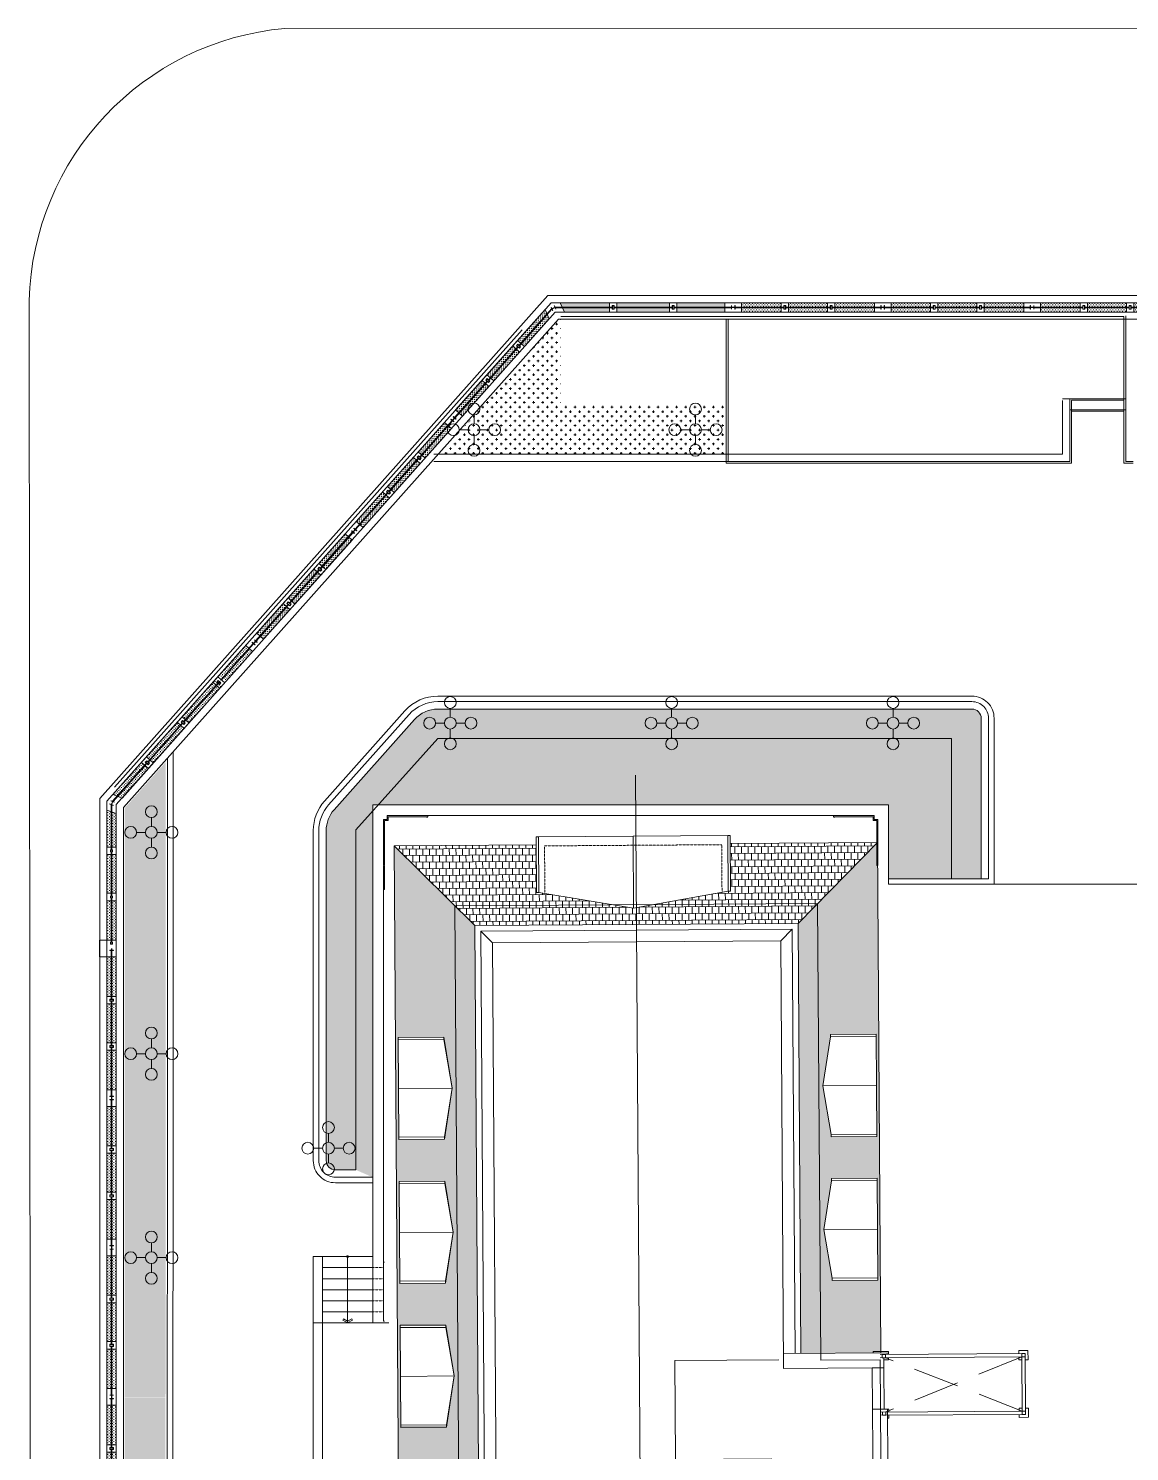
# Model space of a CAD drawing. Header units: millimetres. Extents: x 930469 to 1523124, y -120375 to 411163.
# Drawn here: x 1300053 to 1329892, y 191168 to 229740 of the extents above; entities that cross this region are included whole.
import ezdxf

# ---------------------------------------------------------------- set-up
doc = ezdxf.new("R2010")
doc.units = ezdxf.units.MM
for name, pattern in [('XREF HIEN TRANG$0$DASHED', [1.13, 0.75, -0.38]), ('Xref Mat bang mai$0$HIDDEN', [0.375, 0.25, -0.125]), ('Xref Mat bang tang 1$0$DASHED2', [0.375, 0.25, -0.125])]:
    doc.linetypes.add(name, pattern=pattern)
doc.layers.get('0').update_dxf_attribs({"color": 8, "lineweight": 0})
doc.layers.get('Defpoints').update_dxf_attribs({"color": 8, "lineweight": 0})
for name, color, linetype, lineweight in [('DANCU', 8, 'Continuous', 0), ('GIAOTHONG', 8, 'Continuous', 0), ('XREF HIEN TRANG$0$CONGNGAM', 8, 'XREF HIEN TRANG$0$DASHED', 0), ('Xref Landscape 2020 05 04$0$$0$KT-Tuong', 8, 'Continuous', 0), ('Xref Landscape 2020 05 04$0$A1-DIM', 8, 'Continuous', 0), ('Xref Landscape 2020 05 04$0$cay', 8, 'Continuous', 0), ('Xref Landscape 2020 05 04$0$CDC-E-Lighting', 8, 'Continuous', 0), ('Xref Landscape 2020 05 04$0$KT-Tuong', 8, 'Continuous', 0), ('Xref Landscape 2020 05 04$0$MANH', 8, 'Continuous', 0), ('Xref Landscape 2020 05 04$0$NSV - Hatch', 8, 'Continuous', 0), ('Xref Landscape 2020 05 04$0$THAY', 8, 'Continuous', 0), ('Xref Landscape 2020 05 04$0$tree', 8, 'Continuous', 0), ('Xref Landscape 2020 05 04$0$Xref Landscape$0$THAY', 8, 'Continuous', 0), ('Xref Mat bang mai$0$HATCH', 8, 'Continuous', 0), ('Xref Mat bang mai$0$KT-NetKhuat', 8, 'Xref Mat bang mai$0$HIDDEN', 0), ('Xref Mat bang mai$0$MANH', 8, 'Continuous', 0), ('Xref Mat bang mai$0$NETTHAY', 8, 'Continuous', 0), ('Xref Mat bang tang 1$0$A-THAY', 8, 'Continuous', 0), ('Xref Mat bang tang 1$0$KHUAT', 8, 'Xref Mat bang tang 1$0$DASHED2', 0), ('Xref Mat bang tang 1$0$Ky hieu', 8, 'Continuous', 0), ('Xref mat dung 1$0$hoan thien', 8, 'Continuous', 0), ('Xref mat dung 1$0$MANH', 8, 'Continuous', 0), ('Xref MBTHANGBONGOAINHA COTE SAN VUON$0$hoan thien', 8, 'Continuous', 0), ('Xref MBTHANGBONGOAINHA COTE SAN VUON$0$NSV - Hatch', 8, 'Continuous', 0), ('Xref MBTHANGBONGOAINHA COTE SAN VUON$0$THAY', 8, 'Continuous', 0), ('Xref MBTHANGBONGOAINHA COTE SAN VUON$0$Xref Landscape$0$THAY', 8, 'Continuous', 0)]:
    doc.layers.add(name, color=color, linetype=linetype, lineweight=lineweight)
pattern_1 = [(180, (1310021.84, 208353.02), (-125, -125.00002), [62.5, -187.5]), (270, (1309990.59, 208384.27), (125, -125.00002), [62.5, -187.50003])]
pattern_2 = [(0, (157131.874, 10900), (37.5, 37.5), [18.75, -56.25]), (90, (157141.25, 10890.625), (-37.5, 37.5), [18.75, -56.25])]

# ---------------------------------------------------------------- blocks, each defined once
blk = doc.blocks.new('Xref Landscape 2020 05 04$0$li85')
for p, q in [((0, 100), (0, 250)), ((-100, 0), (-250, 0)), ((100, 0), (250, 0)), ((0, -100), (0, -250))]:
    blk.add_line(p, q)
for centre in [(0, 350), (-350, 0), (0, 0), (350, 0), (0, -350)]:
    blk.add_circle(centre, 100)
blk = doc.blocks.new('Xref Mat bang mai$0$ggrgr')
at = {"layer": 'Xref Mat bang mai$0$HATCH'}
h = blk.add_hatch(dxfattribs=at)
h.set_pattern_fill('CTYSQRN', color=256, scale=15, pattern_type=2)
h.set_pattern_definition([(0, (278635.31, 38118.27), (0, 180), []), (90, (278635.31, 38118.27), (-90, 180), [180, -180])])
h.paths.add_polyline_path([(-4378, 35522), (-4378, 35522), (4378, 35522), (6544, 37696), (2554, 37696), (2554, 36410), (2491, 36410), (-75, 35961), (-2640, 36410), (-2703, 36410), (-2703, 37696), (-6552, 37696)])
h = blk.add_hatch(dxfattribs=at)
h.set_pattern_fill('CTYSQRN', color=256, scale=15, angle=90, pattern_type=2)
h.set_pattern_definition([(90, (-6424.94, 38118.27), (-180, 1e-14), []), (180, (-6424.94, 38118.27), (-180, -90), [180, -180])])
h.paths.add_polyline_path([(-6552, 37696), (-4378, 35522), (-4378, -586), (-6552, -2759)])
h.paths.add_polyline_path([(-6475, 32501), (-5239, 32501), (-5022, 31118), (-5239, 29736), (-6475, 29736)], flags=16)
h.paths.add_polyline_path([(-6475, 28601), (-5239, 28601), (-5022, 27218), (-5239, 25836), (-6475, 25836)], flags=16)
h.paths.add_polyline_path([(-6475, 24701), (-5239, 24701), (-5022, 23318), (-5239, 21936), (-6475, 21936)], flags=16)
h.paths.add_polyline_path([(-6475, 20801), (-5239, 20801), (-5022, 19418), (-5239, 18036), (-6475, 18036)], flags=16)
h.paths.add_polyline_path([(-6475, 16901), (-5239, 16901), (-5022, 15518), (-5239, 14136), (-6475, 14136)], flags=16)
h.paths.add_polyline_path([(-6475, 13001), (-5239, 13001), (-5022, 11618), (-5239, 10236), (-6475, 10236)], flags=16)
h.paths.add_polyline_path([(-6475, 9101), (-5239, 9101), (-5022, 7718), (-5239, 6336), (-6475, 6336)], flags=16)
h.paths.add_polyline_path([(-6475, 5201), (-5239, 5201), (-5022, 3818), (-5239, 2436), (-6475, 2436)], flags=16)
h = blk.add_hatch(dxfattribs=at)
h.set_pattern_fill('CTYSQRN', color=256, scale=15, angle=90, pattern_type=2)
h.set_pattern_definition([(90, (5958.5, 37501.6), (-180, 1e-14), []), (180, (5958.5, 37501.6), (-180, -90), [180, -180])])
h.paths.add_polyline_path([(6475, 32501), (5239, 32501), (5022, 31118), (5239, 29736), (6475, 29736)], flags=16)
h.paths.add_polyline_path([(6475, 28601), (5239, 28601), (5022, 27218), (5239, 25836), (6475, 25836)], flags=16)
h.paths.add_polyline_path([(6475, 13001), (5239, 13001), (5022, 11618), (5239, 10236), (6475, 10236)], flags=16)
h.paths.add_polyline_path([(6475, 9101), (5239, 9101), (5022, 7718), (5239, 6336), (6475, 6336)], flags=16)
h.paths.add_polyline_path([(6475, 5201), (5239, 5201), (5022, 3818), (5239, 2436), (6475, 2436)], flags=16)
h.paths.add_polyline_path([(4379, 23868), (6553, 23868), (6553, 37696), (4379, 35522)])
h.paths.add_polyline_path([(6553, 15638), (4379, 15638), (4379, -586), (6553, -2759)])
at = {"layer": 'Defpoints'}
for points in [[(-6552, 37696), (-4378, 35522), (-4378, -586), (-6552, -2759)], [(-6475, 32501), (-5239, 32501), (-5022, 31118), (-5239, 29736), (-6475, 29736)], [(-6475, 28601), (-5239, 28601), (-5022, 27218), (-5239, 25836), (-6475, 25836)], [(-6475, 24701), (-5239, 24701), (-5022, 23318), (-5239, 21936), (-6475, 21936)]]:
    blk.add_lwpolyline(points, close=True, dxfattribs=at)
blk = doc.blocks.new('Xref Mat bang mai$0$Mai Tum')
at = {"layer": 'Xref Mat bang mai$0$NETTHAY'}
for p, q in [((1666, 1320), (430, 1320)), ((1883, 0), (430, 0)), ((1666, -1320), (430, -1320))]:
    blk.add_line(p, q, dxfattribs=at)
for points in [[(1883, 0), (1666, 1320), (1666, 1383), (430, 1383), (430, 0)], [(1883, 0), (1666, -1320), (1666, -1383), (430, -1383), (430, 0)]]:
    blk.add_lwpolyline(points, dxfattribs=at)
blk = doc.blocks.new('Xref Mat bang mai$0$hrhrthtr')
at = {"layer": 'Xref Mat bang mai$0$KT-NetKhuat'}
blk.add_lwpolyline([(228, 1237), (228, -50), (5029, -50), (5029, 1237)], dxfattribs=at)
at = {"layer": 'Xref Mat bang mai$0$NETTHAY'}
blk.add_line((2628, 1658), (2628, -300), dxfattribs=at)
for points in [[(2628, 1658), (63, 1208), (63, -300), (2628, -300)], [(2628, 1658), (5194, 1208), (5194, -300), (2628, -300)]]:
    blk.add_lwpolyline(points, dxfattribs=at)
for points in [[(63, 1208), (0, 1208), (0, -300), (63, -300)], [(5194, 1208), (5257, 1208), (5257, -300), (5194, -300)]]:
    blk.add_lwpolyline(points, close=True, dxfattribs=at)
blk = doc.blocks.new('nha moi')
at = {"layer": 'Defpoints'}
blk.add_lwpolyline([(6.343, 1.099), (6.638, -42.753)], dxfattribs=at)
at = {"layer": 'Defpoints', "ltscale": 10}
blk.add_lwpolyline([(11.418, -22.612), (13.028, -22.601), (12.975, -14.751), (11.365, -14.762), (11.281, -2.382), (1.452, -2.448), (1.702, -39.628), (11.532, -39.562)], close=True, dxfattribs=at)
at = {"layer": 'Xref Mat bang mai$0$KT-NetKhuat', "ltscale": 5}
for points in [[(16.821, -16.14), (13.122, -14.695)], [(16.811, -14.67), (13.131, -16.165)]]:
    blk.add_lwpolyline(points, dxfattribs=at)
at = {"layer": 'Xref Mat bang mai$0$MANH'}
for q in [(10.355, -14.579), (13.164, -14.605)]:
    blk.add_line((13.164, -14.56), q, dxfattribs=at)
for points in [[(8.909, -0.761), (12.9, -0.734), (12.993, -14.561)], [(12.9, -0.734), (10.749, -2.922)], [(3.925, -41.251), (0.076, -41.276), (-0.197, -0.822), (3.653, -0.796)], [(-0.197, -0.822), (1.992, -2.981)], [(6.613, -39.058), (2.235, -39.088), (1.992, -2.981), (6.37, -2.952)], [(10.67, -14.577), (10.593, -3.08), (2.15, -3.137), (2.391, -38.93), (10.834, -38.873), (10.726, -22.807)], [(10.827, -14.576), (10.749, -2.922), (6.37, -2.952)], [(10.28, -3.397), (10.593, -3.08)], [(2.467, -3.45), (2.15, -3.137)], [(12.761, -14.968), (10.358, -14.984), (10.28, -3.397), (2.467, -3.45), (2.704, -38.613), (10.517, -38.56), (10.408, -22.404), (12.811, -22.388), (12.776, -17.213)], [(12.782, -14.563), (12.782, -14.528), (13.2, -14.525), (13.201, -14.605)], [(12.987, -16.256), (16.912, -16.23), (16.901, -14.58), (12.976, -14.606)], [(16.731, -14.581), (16.73, -14.501), (16.98, -14.499), (16.982, -14.749), (16.902, -14.75)], [(12.777, -20.318), (10.047, -20.336), (10.028, -17.436), (7.428, -17.454), (7.41, -14.774), (10.231, -14.755)], [(12.986, -16.166), (16.821, -16.14), (16.811, -14.67), (12.977, -14.696)], [(13.202, -14.695), (13.202, -14.75), (13.077, -14.751)], [(13.078, -14.966), (13.077, -14.696)], [(16.812, -14.75), (16.732, -14.751), (16.731, -14.671)], [(12.776, -17.213), (12.769, -16.09)], [(13.086, -16.086), (13.211, -16.085), (13.211, -16.165)], [(13.184, -17.55), (13.174, -16.085)], [(16.741, -16.141), (16.741, -16.061), (16.821, -16.06)], [(16.911, -16.06), (16.991, -16.059), (16.993, -16.309), (16.743, -16.311), (16.742, -16.231)], [(13.212, -16.255), (13.213, -16.335), (13.176, -16.335)]]:
    blk.add_lwpolyline(points, dxfattribs=at)
for points in [[(13.121, -14.605), (13.031, -14.606), (13.032, -14.696), (13.122, -14.695)], [(16.901, -14.58), (16.811, -14.58), (16.811, -14.67), (16.901, -14.67)], [(13.078, -14.966), (12.763, -14.968), (12.771, -16.09), (13.086, -16.088)], [(13.131, -16.165), (13.041, -16.166), (13.042, -16.256), (13.132, -16.255)], [(16.911, -16.14), (16.821, -16.14), (16.822, -16.23), (16.912, -16.23)]]:
    blk.add_lwpolyline(points, close=True, dxfattribs=at)
at = {"yscale": 0.001, "zscale": 0.001}
for name, p, xscale, rotation in [('Xref Mat bang mai$0$ggrgr', (6.609, -38.473), 0.001, 0.385556068999002), ('Xref Mat bang mai$0$Mai Tum', (-0.505, -7.402), 0.001, 0.385556068999002), ('Xref Mat bang mai$0$Mai Tum', (13.305, -7.309), -0.001, 0.3855560689989713), ('Xref Mat bang mai$0$Mai Tum', (-0.479, -11.302), 0.001, 0.385556068999002), ('Xref Mat bang mai$0$Mai Tum', (13.331, -11.209), -0.001, 0.3855560689989713), ('Xref Mat bang mai$0$Mai Tum', (-0.452, -15.202), 0.001, 0.385556068999002)]:
    blk.add_blockref(name, p, dxfattribs=dict(at, xscale=xscale, rotation=rotation))
at = {"layer": 'Xref Mat bang mai$0$NETTHAY', "xscale": -0.001, "yscale": 0.001, "zscale": 0.001, "rotation": 180.385556068999}
blk.add_blockref('Xref Mat bang mai$0$hrhrthtr', (3.653, -0.873), dxfattribs=at)
blk = doc.blocks.new('A$Cfa68fe45')
at = {"layer": 'XREF HIEN TRANG$0$CONGNGAM'}
blk.add_blockref('nha moi', (-29.144, 4.022), dxfattribs=at)
blk = doc.blocks.new('Xref Landscape 2020 05 04$0$123333')
at = {"layer": 'Xref Landscape 2020 05 04$0$tree'}
h = blk.add_hatch(dxfattribs=at)
h.set_pattern_fill('CROSS', color=256, scale=150)
h.set_pattern_definition([(9e-15, (-1079850.712, 449499.754), (37.5, 37.5), [18.75, -56.25]), (90, (-1079841.337, 449490.38), (-37.5, 37.5), [18.75, -56.25])])
h.paths.add_polyline_path([(350, 134), (1425, 134), (1425, 250), (350, 250)])
h = blk.add_hatch(dxfattribs=at)
h.set_pattern_fill('CROSS', color=256, scale=150)
h.set_pattern_definition([(9e-15, (-1079850.712, 449367.128), (37.5, 37.5), [18.75, -56.25]), (90, (-1079841.337, 449357.753), (-37.5, 37.5), [18.75, -56.25])])
h.paths.add_polyline_path([(350, 1), (1425, 1), (1425, 117), (350, 117)])
h = blk.add_hatch(dxfattribs=at)
h.set_pattern_fill('CROSS', color=256, scale=150)
h.set_pattern_definition([(9e-15, (-1078592.38, 449499.754), (37.5, 37.5), [18.75, -56.25]), (90, (-1078583.004, 449490.38), (-37.5, 37.5), [18.75, -56.25])])
h.paths.add_polyline_path([(1625, 134), (2675, 134), (2675, 250), (1625, 250)])
h = blk.add_hatch(dxfattribs=at)
h.set_pattern_fill('CROSS', color=256, scale=150)
h.set_pattern_definition([(9e-15, (-1078592.38, 449367.128), (37.5, 37.5), [18.75, -56.25]), (90, (-1078583.004, 449357.753), (-37.5, 37.5), [18.75, -56.25])])
h.paths.add_polyline_path([(1625, 1), (2675, 1), (2675, 117), (1625, 117)])
h = blk.add_hatch(dxfattribs=at)
h.set_pattern_fill('CROSS', color=256, scale=150)
h.set_pattern_definition([(9e-15, (-1077459.045, 449499.754), (37.5, 37.5), [18.75, -56.25]), (90, (-1077449.67, 449490.38), (-37.5, 37.5), [18.75, -56.25])])
h.paths.add_polyline_path([(2875, 134), (3950, 134), (3950, 250), (2875, 250)])
h = blk.add_hatch(dxfattribs=at)
h.set_pattern_fill('CROSS', color=256, scale=150)
h.set_pattern_definition([(9e-15, (-1077459.045, 449367.128), (37.5, 37.5), [18.75, -56.25]), (90, (-1077449.67, 449357.753), (-37.5, 37.5), [18.75, -56.25])])
h.paths.add_polyline_path([(2875, 1), (3950, 1), (3950, 117), (2875, 117)])
at = {"layer": 'Xref Landscape 2020 05 04$0$$0$KT-Tuong', "ltscale": 3}
for points in [[(125, 129), (161, 129, 0.414214), (168, 136), (168, 175), (175, 175), (175, 75), (168, 75), (168, 114, 0.414214), (161, 121), (125, 121)], [(4175, 129), (4139, 129, -0.414214), (4132, 136), (4132, 175), (4125, 175), (4125, 75), (4132, 75), (4132, 114, -0.414214), (4139, 121), (4175, 121)]]:
    blk.add_lwpolyline(points, format="xyb", dxfattribs=at)
for points in [[(1495, 75), (1550, 75), (1550, 175), (1495, 175)], [(1502, 82), (1543, 82), (1543, 168), (1502, 168)], [(2750, 75), (2805, 75), (2805, 175), (2750, 175)], [(2757, 82), (2798, 82), (2798, 168), (2757, 168)]]:
    blk.add_lwpolyline(points, close=True, dxfattribs=at)
at = {"layer": 'Xref Landscape 2020 05 04$0$A1-DIM'}
for points in [[(175, 134), (1495, 134), (1495, 117), (175, 117)], [(1550, 134), (2750, 134), (2750, 117), (1550, 117)], [(2805, 133), (4125, 134), (4125, 117), (2805, 117)]]:
    blk.add_lwpolyline(points, close=True, dxfattribs=at)
at = {"layer": 'Xref Landscape 2020 05 04$0$MANH'}
for p, q in [((1423, 250), (1423, 0)), ((1623, 250), (1623, 0)), ((2678, 250), (2678, 0)), ((2878, 250), (2878, 0))]:
    blk.add_line(p, q, dxfattribs=at)
blk.add_lwpolyline([(350, 250), (3950, 250), (3950, 0), (350, 0)], close=True, dxfattribs=at)
blk = doc.blocks.new('Xref Landscape 2020 05 04$0$hangrao')
at = {"layer": 'Xref Landscape 2020 05 04$0$tree'}
h = blk.add_hatch(dxfattribs=at)
h.set_pattern_fill('CROSS', color=256, scale=150)
h.set_pattern_definition(pattern_2)
h.paths.add_polyline_path([(-30744, 24734), (-30744, 24850), (-32046, 24850), (-32046, 24733)])
h.paths.add_polyline_path([(-32046, 24717), (-32046, 24600), (-30744, 24600), (-30744, 24717)])
h.paths.add_polyline_path([(-32246, 24600), (-32246, 24717), (-33673, 24717), (-33673, 24600)])
h.paths.add_polyline_path([(-33673, 24850), (-33673, 24734), (-32246, 24734), (-32246, 24850)])
h.paths.add_polyline_path([(-35208, 24850), (-35156, 24734), (-33873, 24734), (-33873, 24850)])
h.paths.add_polyline_path([(-33873, 24600), (-33873, 24717), (-35148, 24717), (-35096, 24600)])
h = blk.add_hatch(dxfattribs=at)
h.set_pattern_fill('CROSS', color=256, scale=150, angle=48.2891)
h.set_pattern_definition([(48.2891338, (-1090556.377, -483732.562), (-3.0427524, 52.9456481), [18.75, -56.25]), (138.2891338, (-1090543.14, -483731.8), (-52.9456481, -3.0427524), [18.75, -56.25])])
h.paths.add_polyline_path([(-36275, 23754), (-35566, 24550), (-35618, 24666), (-36362, 23832)])
h = blk.add_hatch(dxfattribs=at)
h.set_pattern_fill('CROSS', color=256, scale=150, angle=48.2891)
h.set_pattern_definition([(48.2891338, (-1090457.37, -483820.81), (-3.0427524, 52.9456481), [18.75, -56.25]), (138.2891338, (-1090444.133, -483820.048), (-52.9456481, -3.0427524), [18.75, -56.25])])
h.paths.add_polyline_path([(-35507, 24417), (-35559, 24533), (-35548, 24546), (-35548, 24546), (-36263, 23744), (-36176, 23666)])
h = blk.add_hatch(dxfattribs=at)
h.set_pattern_fill('CROSS', color=256, scale=150, angle=48.2891)
h.set_pattern_definition([(48.2891338, (-1091310.465, -484578.61), (-3.0427524, 52.9456481), [18.75, -56.25]), (138.2891338, (-1091297.23, -484577.85), (-52.9456481, -3.0427524), [18.75, -56.25])])
h.paths.add_polyline_path([(-37107, 22821), (-36408, 23605), (-36495, 23682), (-37194, 22899)])
h = blk.add_hatch(dxfattribs=at)
h.set_pattern_fill('CROSS', color=256, scale=150, angle=48.2891)
h.set_pattern_definition([(48.2891338, (-1091211.458, -484666.856), (-3.0427524, 52.9456481), [18.75, -56.25]), (138.2891338, (-1091198.22, -484666.095), (-52.9456481, -3.0427524), [18.75, -56.25])])
h.paths.add_polyline_path([(-37008, 22733), (-36309, 23517), (-36396, 23594), (-37095, 22810)])
h = blk.add_hatch(dxfattribs=at)
h.set_pattern_fill('CROSS', color=256, scale=150, angle=48.2891)
h.set_pattern_definition([(48.2891338, (-1092147.725, -485517.97), (-3.0427524, 52.9456481), [18.75, -56.25]), (138.2891338, (-1092134.49, -485517.21), (-52.9456481, -3.0427524), [18.75, -56.25])])
h.paths.add_polyline_path([(-37955, 21869), (-37240, 22672), (-37327, 22749), (-38042, 21947)])
h = blk.add_hatch(dxfattribs=at)
h.set_pattern_fill('CROSS', color=256, scale=150, angle=48.2891)
h.set_pattern_definition([(48.2891338, (-1092048.717, -485606.216), (-3.0427524, 52.9456481), [18.75, -56.25]), (138.2891338, (-1092035.48, -485605.456), (-52.9456481, -3.0427524), [18.75, -56.25])])
h.paths.add_polyline_path([(-37856, 21781), (-37141, 22584), (-37228, 22661), (-37943, 21858)])
h = blk.add_hatch(dxfattribs=at)
h.set_pattern_fill('CROSS', color=256, scale=150)
h.set_pattern_definition([(0, (-922718.838, 460399.754), (37.5, 37.5), [18.75, -56.25]), (90, (-922709.463, 460390.38), (-37.5, 37.5), [18.75, -56.25])])
h.paths.add_polyline_path([(-43644, 15487), (-44360, 14684), (-44446, 14761), (-43731, 15564)])
h = blk.add_hatch(dxfattribs=at)
h.set_pattern_fill('CROSS', color=256, scale=150)
h.set_pattern_definition([(0, (-922718.838, 460267.128), (37.5, 37.5), [18.75, -56.25]), (90, (-922709.463, 460257.753), (-37.5, 37.5), [18.75, -56.25])])
h.paths.add_polyline_path([(-43545, 15398), (-44261, 14596), (-44347, 14673), (-43632, 15476)])
h = blk.add_hatch(dxfattribs=at)
h.set_pattern_fill('CROSS', color=256, scale=150)
h.set_pattern_definition([(0, (-921460.505, 460399.754), (37.5, 37.5), [18.75, -56.25]), (90, (-921451.13, 460390.38), (-37.5, 37.5), [18.75, -56.25])])
h.paths.add_polyline_path([(-44493, 14535), (-45368, 13553), (-45454, 13630), (-44580, 14612)])
h = blk.add_hatch(dxfattribs=at)
h.set_pattern_fill('CROSS', color=256, scale=150)
h.set_pattern_definition([(0, (-921460.505, 460267.128), (37.5, 37.5), [18.75, -56.25]), (90, (-921451.13, 460257.753), (-37.5, 37.5), [18.75, -56.25])])
h.paths.add_polyline_path([(-44394, 14446), (-45269, 13465), (-45355, 13542), (-44481, 14524)])
h = blk.add_hatch(dxfattribs=at)
h.set_pattern_fill('CROSS', color=256, scale=150)
h.set_pattern_definition(pattern_2)
h.paths.add_polyline_path([(-45500, 13403), (-45588, 13481), (-46423, 12544), (-46335, 12466)])
h.paths.add_polyline_path([(-45401, 13315), (-45488, 13392), (-46323, 12455), (-46236, 12378)])
h.paths.add_polyline_path([(-46369, 12228), (-46456, 12306), (-47199, 11473), (-47082, 11428)])
h.paths.add_polyline_path([(-46469, 12317), (-46556, 12395), (-47332, 11524), (-47215, 11479)])
h = blk.add_hatch(dxfattribs=at)
h.set_pattern_fill('CROSS', color=256, scale=150, angle=90)
h.set_pattern_definition([(90, (-496741.65, -1070121.084), (-37.5, 37.5), [18.75, -56.25]), (180, (-496732.276, -1070111.71), (-37.5, -37.5), [18.75, -56.25])])
h.paths.add_polyline_path([(-47376, 11059), (-47492, 11103), (-47492, 10096), (-47376, 10096)])
h = blk.add_hatch(dxfattribs=at)
h.set_pattern_fill('CROSS', color=256, scale=150, angle=90)
h.set_pattern_definition([(90, (-496609.024, -1070121.084), (-37.5, 37.5), [18.75, -56.25]), (180, (-496599.65, -1070111.71), (-37.5, -37.5), [18.75, -56.25])])
h.paths.add_polyline_path([(-47242, 11008), (-47360, 11053), (-47359, 10096), (-47243, 10096)])
h = blk.add_hatch(dxfattribs=at)
h.set_pattern_fill('CROSS', color=256, scale=150, angle=90)
h.set_pattern_definition([(90, (-496741.65, -1071371.113), (-37.5, 37.5), [18.75, -56.25]), (180, (-496732.276, -1071361.738), (-37.5, -37.5), [18.75, -56.25])])
h.paths.add_polyline_path([(-47376, 8846), (-47376, 9896), (-47492, 9896), (-47492, 8846)])
h = blk.add_hatch(dxfattribs=at)
h.set_pattern_fill('CROSS', color=256, scale=150, angle=90)
h.set_pattern_definition([(90, (-496609.024, -1071371.113), (-37.5, 37.5), [18.75, -56.25]), (180, (-496599.65, -1071361.738), (-37.5, -37.5), [18.75, -56.25])])
h.paths.add_polyline_path([(-47243, 8846), (-47243, 9896), (-47359, 9896), (-47359, 8846)])
h = blk.add_hatch(dxfattribs=at)
h.set_pattern_fill('CROSS', color=256, scale=150, angle=90)
h.set_pattern_definition([(90, (-496741.65, -1072646.313), (-37.5, 37.5), [18.75, -56.25]), (180, (-496732.276, -1072636.938), (-37.5, -37.5), [18.75, -56.25])])
h.paths.add_polyline_path([(-47376, 7571), (-47376, 8646), (-47492, 8646), (-47492, 7571)])
h = blk.add_hatch(dxfattribs=at)
h.set_pattern_fill('CROSS', color=256, scale=150, angle=90)
h.set_pattern_definition([(90, (-496609.024, -1072646.313), (-37.5, 37.5), [18.75, -56.25]), (180, (-496599.65, -1072636.938), (-37.5, -37.5), [18.75, -56.25])])
h.paths.add_polyline_path([(-47243, 7571), (-47243, 8646), (-47359, 8646), (-47359, 7571)])
at = {"layer": 'Xref Landscape 2020 05 04$0$A1-DIM'}
for points in [[(-35431, 24676), (-36311, 23689), (-36323, 23700), (-35439, 24693)], [(-35340, 24717), (-33801, 24717), (-33801, 24734), (-35347, 24734)], [(-32174, 24717), (-33746, 24717), (-33746, 24734), (-32174, 24734)], [(-45404, 13488), (-44432, 14578), (-44444, 14589), (-45416, 13499)], [(-45452, 13457), (-46384, 12412)], [(-46372, 12401), (-45440, 13447)], [(-46420, 12371), (-47340, 11339)], [(-47324, 11333), (-46408, 12360)], [(-47359, 11240), (-47359, 10021), (-47376, 10021), (-47376, 11246)]]:
    blk.add_lwpolyline(points, dxfattribs=at)
for points in [[(-32119, 24733), (-30569, 24734), (-30569, 24717), (-32119, 24717)], [(-37155, 22767), (-36360, 23659), (-36348, 23648), (-37143, 22756)], [(-38072, 21739), (-37192, 22726), (-37179, 22715), (-38060, 21728)], [(-43528, 15617), (-44408, 14630), (-44396, 14619), (-43516, 15606)], [(-47376, 8771), (-47376, 9971), (-47359, 9971), (-47359, 8771)], [(-47376, 7521), (-47376, 8721), (-47359, 8721), (-47359, 7521)]]:
    blk.add_lwpolyline(points, close=True, dxfattribs=at)
at = {"layer": 'Xref Landscape 2020 05 04$0$cay'}
blk.add_lwpolyline([(-43491, 15652), (-43485, 15646)], dxfattribs=at)
for p in [(-44498, 14516), (-45604, 13275), (-46709, 12035)]:
    blk.add_point(p, dxfattribs=at)
at = {"layer": 'Xref Landscape 2020 05 04$0$KT-Tuong', "ltscale": 3}
for points in [[(-35392, 24711), (-35425, 24697, -0.414214), (-35434, 24700), (-35450, 24735), (-35456, 24733), (-35416, 24641), (-35409, 24644), (-35425, 24680, -0.414214), (-35421, 24689), (-35389, 24704)], [(-35392, 24711), (-35359, 24726, 0.414214), (-35356, 24735), (-35372, 24771), (-35365, 24773), (-35324, 24682), (-35331, 24679), (-35347, 24715, 0.414214), (-35356, 24718), (-35389, 24704)], [(-30519, 24729), (-30555, 24729, -0.414214), (-30562, 24736), (-30562, 24775), (-30569, 24775), (-30569, 24675), (-30562, 24675), (-30562, 24714, -0.414214), (-30555, 24721), (-30519, 24721)], [(-38102, 21698), (-38078, 21725, 0.414214), (-38078, 21735), (-38107, 21761), (-38103, 21766), (-38028, 21700), (-38033, 21694), (-38062, 21720, 0.414214), (-38072, 21719), (-38095, 21693)], [(-43491, 15652), (-43515, 15625, -0.414214), (-43525, 15624), (-43554, 15650), (-43559, 15645), (-43484, 15578), (-43479, 15584), (-43508, 15609, -0.414214), (-43509, 15619), (-43485, 15646)], [(-47356, 11292), (-47369, 11258, -0.414214), (-47378, 11254), (-47414, 11268), (-47416, 11261), (-47323, 11226), (-47320, 11232), (-47357, 11246, -0.414214), (-47361, 11255), (-47348, 11289)], [(-47356, 11292), (-47343, 11325, 0.414214), (-47347, 11334), (-47383, 11348), (-47381, 11355), (-47287, 11319), (-47290, 11312), (-47326, 11326, 0.414214), (-47335, 11322), (-47348, 11289)]]:
    blk.add_lwpolyline(points, format="xyb", dxfattribs=at)
for points in [[(-33801, 24675), (-33746, 24675), (-33746, 24775), (-33801, 24775)], [(-33793, 24682), (-33753, 24682), (-33753, 24768), (-33793, 24768)], [(-32174, 24675), (-32119, 24675), (-32119, 24775), (-32174, 24775)], [(-32166, 24682), (-32126, 24682), (-32126, 24768), (-32166, 24768)], [(-36316, 23620), (-36280, 23661), (-36354, 23728), (-36391, 23687)], [(-36317, 23630), (-36290, 23661), (-36354, 23718), (-36381, 23687)], [(-37148, 22687), (-37111, 22728), (-37186, 22795), (-37223, 22754)], [(-37148, 22697), (-37121, 22727), (-37185, 22784), (-37212, 22754)], [(-44404, 14546), (-44440, 14505), (-44515, 14572), (-44479, 14613)], [(-44414, 14546), (-44441, 14515), (-44505, 14572), (-44478, 14602)], [(-45372, 13460), (-45409, 13419), (-45483, 13485), (-45447, 13526)], [(-45382, 13459), (-45409, 13429), (-45473, 13486), (-45446, 13516)], [(-46340, 12374), (-46377, 12332), (-46452, 12399), (-46415, 12440)], [(-46350, 12373), (-46378, 12343), (-46441, 12400), (-46414, 12430)], [(-47392, 9971), (-47392, 10021), (-47342, 10021), (-47342, 9971)], [(-47392, 9971), (-47392, 10021), (-47342, 10021), (-47342, 9971)], [(-47390, 9973), (-47390, 10019), (-47344, 10019), (-47344, 9973)], [(-47392, 8721), (-47392, 8771), (-47342, 8771), (-47342, 8721)], [(-47390, 8723), (-47390, 8769), (-47344, 8769), (-47344, 8723)], [(-47392, 7471), (-47392, 7521), (-47342, 7521), (-47342, 7471)], [(-47392, 7471), (-47392, 7521), (-47342, 7521), (-47342, 7471)], [(-47390, 7473), (-47390, 7519), (-47344, 7519), (-47344, 7473)]]:
    blk.add_lwpolyline(points, close=True, dxfattribs=at)
at = {"layer": 'Xref Landscape 2020 05 04$0$MANH'}
for p, q in [((-35208, 24850), (-30744, 24850)), ((-33873, 24850), (-33873, 24600)), ((-33673, 24850), (-33673, 24600)), ((-32246, 24850), (-32246, 24600)), ((-32046, 24850), (-32046, 24600)), ((-30744, 24850), (-30744, 24600)), ((-30744, 24600), (-35096, 24600)), ((-36495, 23682), (-36308, 23516)), ((-36362, 23832), (-36175, 23665)), ((-37194, 22899), (-37007, 22732)), ((-37327, 22749), (-37140, 22583)), ((-44486, 14717), (-44300, 14550)), ((-44619, 14567), (-44433, 14401)), ((-45454, 13630), (-45268, 13464)), ((-45588, 13481), (-45401, 13315)), ((-46556, 12395), (-46369, 12228)), ((-46423, 12544), (-46236, 12378)), ((-47492, 10096), (-47242, 10096)), ((-47492, 9896), (-47242, 9896)), ((-47492, 8846), (-47242, 8846)), ((-47492, 8646), (-47242, 8646))]:
    blk.add_line(p, q, dxfattribs=at)
for points in [[(-35506, 24416), (-37856, 21780), (-38042, 21947), (-35618, 24666)], [(-47082, 11428), (-43544, 15398), (-43731, 15564), (-47332, 11524)]]:
    blk.add_lwpolyline(points, dxfattribs=at)
at = {"layer": 'Xref Landscape 2020 05 04$0$Xref Landscape$0$THAY'}
for p, q in [((-47492, 11103), (-47492, 7571)), ((-47242, 11008), (-47242, 7571))]:
    blk.add_line(p, q, dxfattribs=at)
for points in [[(-47047, -45379), (-47047, 11174), (-35255, 24405), (-3384, 24405), (-2620, 24405), (-2620, 25045), (-35542, 25045), (-47687, 11418), (-47687, -45379)], [(-47492, -45379), (-47492, 11344), (-35454, 24850), (-2805, 24850), (-2805, 24600), (-35342, 24600), (-47242, 11249), (-47242, -45379)], [(-35096, 24600), (-35208, 24850)], [(-35506, 24416), (-35618, 24666)], [(-38155, 21444), (-38342, 21611)], [(-38042, 21947), (-37856, 21780)], [(-40737, 18923), (-40550, 18757)], [(-40850, 18421), (-41036, 18587)], [(-43432, 15900), (-43245, 15734)], [(-43544, 15398), (-43731, 15564)], [(-47332, 11524), (-47082, 11428)], [(-47492, 11103), (-47242, 11008)], [(-47492, 3071), (-47242, 3071), (-47242, 3521), (-47492, 3521)], [(-47492, -979), (-47242, -979), (-47242, -529), (-47492, -529)], [(-47492, -5029), (-47242, -5029), (-47242, -4579), (-47492, -4579)]]:
    blk.add_lwpolyline(points, dxfattribs=at)
for points in [[(-30744, 24600), (-30294, 24600), (-30294, 24850), (-30744, 24850)], [(-26694, 24600), (-26244, 24600), (-26244, 24850), (-26694, 24850)], [(-22644, 24600), (-22194, 24600), (-22194, 24850), (-22644, 24850)], [(-47242, 7121), (-47242, 7571), (-47692, 7571), (-47692, 7121)]]:
    blk.add_lwpolyline(points, close=True, dxfattribs=at)
for p in [(-30644, 24600), (-26594, 24600), (-22544, 24600)]:
    blk.add_blockref('Xref Landscape 2020 05 04$0$123333', p, dxfattribs=at)
at = {"layer": 'Xref Landscape 2020 05 04$0$Xref Landscape$0$THAY', "xscale": -0.9999999999999998, "rotation": 48.28913377081286}
blk.add_blockref('Xref Landscape 2020 05 04$0$123333', (-37922, 21706), dxfattribs=at)
at = {"layer": 'Xref Landscape 2020 05 04$0$Xref Landscape$0$THAY'}
for p, rotation in [((-43478, 15472), 48.28913377079771), ((-47242, 3171), 90), ((-47242, -879), 90), ((-47242, -4929), 90), ((-47242, -8979), 90)]:
    blk.add_blockref('Xref Landscape 2020 05 04$0$123333', p, dxfattribs=dict(at, rotation=rotation))

msp = doc.modelspace()

# ---------------------------------------------------------------- hatches: boundary and pattern name
at = {"layer": 'Xref Landscape 2020 05 04$0$tree'}
h = msp.add_hatch(dxfattribs=at)
h.set_pattern_fill('CROSS', color=256, scale=500000, angle=197.05515)
h.set_pattern_definition(pattern_1)
h.paths.add_polyline_path([(1318961.8, 218202.9), (1318961.8, 219563), (1314471.8, 219563), (1314471.8, 221858), (1314417, 221858), (1311212.9, 218203.1)])
h = msp.add_hatch(dxfattribs=at)
h.set_pattern_fill('STARS', color=256, scale=600000, angle=17.05515)
h.set_pattern_definition([(360, (1310021.84, 208353.02), (2e-09, 129.9038), [75, -75]), (60, (1310021.84, 208353.02), (-112.5, 64.9519), [75, -75]), (120, (1310059.34, 208417.97), (-112.5, -64.9519), [75, -75])])
edge = h.paths.add_edge_path()
edge.add_line((1325071.8, 206693), (1325871.8, 206693))
edge.add_line((1325871.8, 206693), (1325871.8, 211044.1))
edge.add_arc((1325621.8, 211044.1), 250, 359.99999, 449.99999)
edge.add_line((1325621.8, 211294.1), (1311150.1, 211294.1))
edge.add_arc((1311150.1, 210444.1), 850, 90.00001, 138.29658)
edge.add_line((1310515.4, 211009.6), (1308337.2, 208565.1))
edge.add_arc((1308971.8, 207999.6), 850, 138.29658, 180.00001)
edge.add_line((1308121.8, 207999.6), (1308121.8, 199053))
edge.add_arc((1308371.8, 199053), 250, 179.99999, 269.99999)
edge.add_line((1308371.8, 198803), (1308921.8, 198803))
edge.add_line((1308921.8, 198803), (1308921.8, 208018.7))
edge.add_line((1308921.8, 208018.7), (1311150.1, 210494.1))
edge.add_line((1311150.1, 210494.1), (1325071.8, 210494.1))
edge.add_line((1325071.8, 210494.1), (1325071.8, 206693))
h = msp.add_hatch(dxfattribs=at)
h.set_pattern_fill('CROSS', color=256, scale=500000, angle=197.05515)
h.set_pattern_definition(pattern_1)
h.paths.add_polyline_path([(1323361.8, 206693), (1325071.8, 206693), (1325071.8, 210494.1), (1311150.1, 210494.1), (1308921.8, 208018.7), (1308921.8, 207885.3), (1308921.8, 198803), (1309381.8, 198603), (1309381.8, 208693.2), (1310427.9, 208693.2), (1323361.8, 208693.2)])
h = msp.add_hatch(dxfattribs=at)
h.set_pattern_fill('CROSS', color=256, scale=500000, angle=197.05515)
h.set_pattern_definition(pattern_1)
h.paths.add_polyline_path([(1303772.2, 209855.1), (1303767, 192623.9), (1302664.5, 192623.9), (1302664.5, 208612.2)])
h = msp.add_hatch(dxfattribs=at)
h.set_pattern_fill('CROSS', color=256, scale=500000, angle=197.05515)
h.set_pattern_definition(pattern_1)
h.paths.add_polyline_path([(1303763.6, 192620.4), (1303758.8, 153568.3), (1302664.5, 153568.3), (1302664.5, 192620.8)])

# ---------------------------------------------------------------- linework, layer by layer
msp.add_line((1313428.9, 221569.4), (1302383.4, 209173.8))
at = {"layer": 'GIAOTHONG'}
for p, q in [((1306998.9, 229739.8), (1332877.6, 229726.5)), ((1300071.1, 222363), (1300100.7, 192608)), ((1300100.7, 192608), (1300053.5, 154189.8))]:
    msp.add_line(p, q, dxfattribs=at)
msp.add_arc((1307677.5, 222161), 7609.1, 95.11644, 178.479, dxfattribs=at)
at = {"layer": 'Xref Landscape 2020 05 04$0$MANH'}
for points in [[(1329991.9, 217953.1), (1329741.9, 217953.1), (1329741.9, 221818.1)], [(1328271.8, 219703), (1328271.8, 218003.1), (1311034.7, 218003.1)], [(1321461.9, 218203.3), (1311034.7, 218203.1)], [(1303813.5, 180899.7), (1303822.3, 209971.3)], [(1303963.5, 180899.6), (1303972.3, 210139.7)]]:
    msp.add_lwpolyline(points, dxfattribs=at)
msp.add_lwpolyline([(1323361.8, 206693), (1326071.8, 206693), (1326071.8, 211044.1, 0.4142136), (1325621.8, 211494.1), (1311150.1, 211494.1, 0.2139094), (1310366.1, 211142.7), (1308187.9, 208698.2, 0.1840009), (1307921.8, 207999.6), (1307921.8, 199053, 0.4142136), (1308371.8, 198603), (1309381.8, 198603), (1309381.8, 208693.2), (1323361.8, 208693.2)], format="xyb", close=True, dxfattribs=at)
at = {"layer": 'Xref Landscape 2020 05 04$0$NSV - Hatch'}
msp.add_line((1329791.8, 221403), (1329791.9, 219491.3), dxfattribs=at)
at = {"layer": 'Xref Landscape 2020 05 04$0$THAY'}
msp.add_lwpolyline([(1323361.8, 206543), (1326221.8, 206543), (1326221.8, 211044.1, 0.4142136), (1325621.8, 211644.1), (1311150.1, 211644.1, 0.2139094), (1310254.1, 211242.4), (1308075.9, 208798, 0.1840009), (1307771.8, 207999.6), (1307771.8, 199053, 0.4142136), (1308371.8, 198453), (1309381.8, 198453), (1309381.8, 208693.2), (1323361.8, 208693.2)], format="xyb", close=True, dxfattribs=at)
at = {"layer": 'Xref Landscape 2020 05 04$0$tree'}
msp.add_lwpolyline([(1325071.8, 206693), (1325871.8, 206693), (1325871.8, 211044.1, 0.4142136), (1325621.8, 211294.1), (1311150.1, 211294.1, 0.2139094), (1310515.4, 211009.6), (1308337.2, 208565.1, 0.1840009), (1308121.8, 207999.6), (1308121.8, 199053, 0.4142136), (1308371.8, 198803), (1308921.8, 198803), (1308921.8, 208018.7), (1311150.1, 210494.1), (1325071.8, 210494.1)], format="xyb", close=True, dxfattribs=at)
msp.add_lwpolyline([(1325071.8, 206693), (1325871.8, 206693), (1325871.8, 211044.1, 0.4142136), (1325621.8, 211294.1), (1311150.1, 211294.1, 0.2139094), (1310515.4, 211009.6), (1308337.2, 208565.1, 0.1840009), (1308121.8, 207999.6), (1308121.8, 199053, 0.4142136), (1308371.8, 198803), (1308921.8, 198803), (1308921.8, 208018.7), (1311150.1, 210494.1), (1325071.8, 210494.1)], format="xyb", close=True, dxfattribs=at)
at = {"layer": 'Xref Mat bang tang 1$0$A-THAY'}
for p, q in [((1309381.8, 196453), (1308021.8, 196453)), ((1309381.8, 196153), (1308021.8, 196153)), ((1309381.8, 195853), (1308021.8, 195853)), ((1309381.8, 195553), (1308021.8, 195553)), ((1309381.8, 195253), (1308021.8, 195253)), ((1309381.8, 194953), (1308021.8, 194953))]:
    msp.add_line(p, q, dxfattribs=at)
for points in [[(1309381.8, 194653), (1309381.8, 208693.2), (1323361.8, 208693.2), (1323361.8, 206543), (1340919, 206543)], [(1309821.8, 194653), (1308021.8, 194653), (1308021.8, 180753), (1309821.8, 180753)]]:
    msp.add_lwpolyline(points, dxfattribs=at)
for points in [[(1307771.8, 194653), (1308021.8, 194653), (1308021.8, 196453), (1307771.8, 196453)], [(1307771.8, 180753), (1308021.8, 180753), (1308021.8, 194653), (1307771.8, 194653)]]:
    msp.add_lwpolyline(points, close=True, dxfattribs=at)
at = {"layer": 'Xref Mat bang tang 1$0$KHUAT'}
for p, q in [((1309381.8, 196153), (1309671.8, 196153)), ((1309381.8, 195853), (1309671.8, 195853)), ((1309381.8, 195553), (1309671.8, 195553)), ((1309381.8, 195253), (1309671.8, 195253)), ((1309381.8, 194953), (1309671.8, 194953))]:
    msp.add_line(p, q, dxfattribs=at)
at = {"layer": 'Xref Mat bang tang 1$0$Ky hieu', "const_width": 37.5}
msp.add_lwpolyline([(1308701.8, 196434.3, 1), (1308701.8, 196471.8, 1)], format="xyb", close=True, dxfattribs=at)
at = {"layer": 'Xref Mat bang tang 1$0$Ky hieu', "ltscale": 3}
msp.add_lwpolyline([(1308701.8, 194653), (1308701.8, 196453)], dxfattribs=at)
at = {"layer": 'Xref Mat bang tang 1$0$Ky hieu'}
msp.add_lwpolyline([(1308701.8, 194702.3), (1308812.7, 194766.3), (1308834, 194729.3), (1308701.8, 194653), (1308569.7, 194729.3), (1308591, 194766.3)], close=True, dxfattribs=at)
at = {"layer": 'Xref mat dung 1$0$hoan thien'}
for p, q in [((1309671.8, 207053), (1309671.8, 208303.2)), ((1309671.8, 208303.2), (1309771.8, 208303.2)), ((1309771.8, 208403.2), (1310871.7, 208403.2)), ((1309771.8, 208373.2), (1310871.7, 208373.2)), ((1309771.8, 208358.2), (1309771.8, 208303.2)), ((1309801.8, 208358.2), (1309771.8, 208358.2)), ((1309801.8, 208358.2), (1309801.8, 208273.2)), ((1310841.7, 208358.2), (1310871.7, 208358.2)), ((1322971.8, 208403.2), (1321872, 208403.2)), ((1322971.8, 208373.2), (1321872, 208373.2)), ((1321902, 208358.2), (1321872, 208358.2)), ((1322941.8, 208358.2), (1322941.8, 208273.2)), ((1322941.8, 208358.2), (1322971.8, 208358.2)), ((1322971.8, 208358.2), (1322971.8, 208303.2)), ((1323071.8, 208303.2), (1322971.8, 208303.2)), ((1323071.8, 207053), (1323071.8, 208303.2)), ((1309701.8, 207053), (1309701.8, 208273.2)), ((1309701.8, 208273.2), (1309801.8, 208273.2)), ((1323041.8, 208273.2), (1322941.8, 208273.2)), ((1323041.8, 207053), (1323041.8, 208273.2)), ((1309701.8, 207053), (1309671.8, 207053)), ((1323041.8, 207053), (1323071.8, 207053)), ((1309671.8, 196303), (1309671.8, 194703)), ((1309701.8, 196303), (1309671.8, 196303)), ((1309671.8, 194703), (1309701.8, 194703))]:
    msp.add_line(p, q, dxfattribs=at)
for points in [[(1309771.8, 208403.2), (1310871.7, 208403.2), (1310871.7, 208373.2), (1309771.8, 208373.2)], [(1322971.8, 208403.2), (1321872, 208403.2), (1321872, 208373.2), (1322971.8, 208373.2)], [(1309701.8, 206403), (1309671.8, 206403), (1309671.8, 207038), (1309701.8, 207038)]]:
    msp.add_lwpolyline(points, close=True, dxfattribs=at)
at = {"layer": 'Xref mat dung 1$0$MANH'}
for p in [(1310871.8, 208403), (1321871.8, 208403)]:
    msp.add_line(p, (1316371.8, 208403), dxfattribs=at)
msp.add_lwpolyline([(1309671.8, 206403), (1309671.8, 196303)], dxfattribs=at)
at = {"layer": 'Xref MBTHANGBONGOAINHA COTE SAN VUON$0$hoan thien', "ltscale": 3}
for points in [[(1328321.8, 219668), (1329741.9, 219668.1)], [(1328321.8, 219368), (1329741.9, 219368.1)]]:
    msp.add_lwpolyline(points, dxfattribs=at)
at = {"layer": 'Xref MBTHANGBONGOAINHA COTE SAN VUON$0$NSV - Hatch', "ltscale": 100}
for p, q in [((1319011.8, 221858), (1319011.8, 218003.1)), ((1328071.8, 218203.1), (1328071.8, 219653)), ((1328271.8, 218003.1), (1328271.8, 219653)), ((1319011.8, 218003.1), (1328271.8, 218003.1)), ((1319211.8, 218203.1), (1328071.8, 218203.1))]:
    msp.add_line(p, q, dxfattribs=at)
for points in [[(1329791.9, 221953), (1329791.9, 218003.1)], [(1328071.8, 219703), (1329791.9, 219703.1)], [(1328271.8, 219403), (1329791.9, 219403.1)], [(1329791.9, 218003.1), (1329991.9, 218003.1)]]:
    msp.add_lwpolyline(points, dxfattribs=at)
at = {"layer": 'Xref MBTHANGBONGOAINHA COTE SAN VUON$0$THAY', "ltscale": 200}
msp.add_line((1329741.9, 221933), (1314481.8, 221933), dxfattribs=at)
at = {"layer": 'Xref MBTHANGBONGOAINHA COTE SAN VUON$0$Xref Landscape$0$THAY'}
for p, q in [((1318961.8, 221858), (1318961.9, 217953.1)), ((1328321.8, 217953.1), (1328321.8, 219653)), ((1318961.9, 217953.1), (1328321.8, 217953.1))]:
    msp.add_line(p, q, dxfattribs=at)
msp.add_lwpolyline([(1329741.9, 221933), (1329741.9, 218003.1)], dxfattribs=at)

# ---------------------------------------------------------------- block references
at = {"layer": 'Xref Landscape 2020 05 04$0$CDC-E-Lighting', "extrusion": (0, 0, -1), "zscale": -1.599999999998307}
for p, xscale, yscale, rotation in [((-1312128.3, 218863.7), 1.599999847666704, 1.599999847666704, 179.9999997561407), ((-1318128.3, 218863.7), 1.599999847666704, 1.599999847666704, 179.9999997561407), ((-1311483.6, 210910.6), 1.599999847666704, 1.599999847666704, 179.9999997561407), ((-1317483.6, 210910.6), 1.599999847666704, 1.599999847666704, 179.9999997561407), ((-1323483.6, 210910.6), 1.599999847666704, 1.599999847666704, 179.9999997561407), ((-1303384.2, 207950), 1.600000215697532, 1.600000215697532, 90.00000007358128), ((-1303384.2, 201950), 1.600000215697532, 1.600000215697532, 90.00000007358128), ((-1303384.2, 196423.1), 1.600000215697532, 1.600000215697532, 90.00000007358128)]:
    msp.add_blockref('Xref Landscape 2020 05 04$0$li85', p, dxfattribs=dict(at, xscale=xscale, yscale=yscale, rotation=rotation))
at = {"layer": 'Xref Landscape 2020 05 04$0$CDC-E-Lighting', "xscale": 1.599999847666705, "yscale": 1.599999847666705, "zscale": 1.599999847666705, "rotation": 180.0000002438593}
msp.add_blockref('Xref Landscape 2020 05 04$0$li85', (1308183.6, 199390.3), dxfattribs=at)

# ---------------------------------------------------------------- next in the draw order: block references
at = {"layer": 'DANCU', "xscale": 1000, "yscale": 1000, "zscale": 1000}
msp.add_blockref('A$Cfa68fe45', (1339302.6, 204383.3), dxfattribs=at)

# ---------------------------------------------------------------- next in the draw order: block references
at = {"layer": 'Xref Landscape 2020 05 04$0$CDC-E-Lighting'}
msp.add_blockref('Xref Landscape 2020 05 04$0$hangrao', (1349671.8, 197453), dxfattribs=at)

doc.saveas('drawing.dxf')
